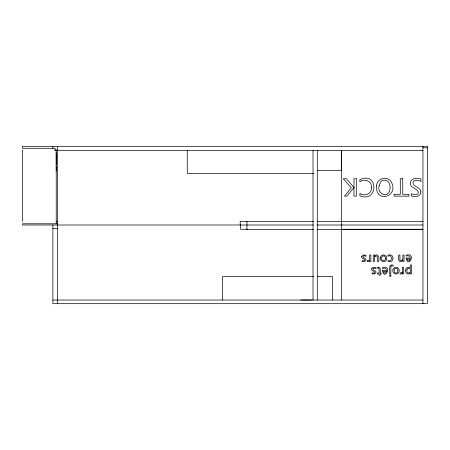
<?xml version="1.0" encoding="UTF-8"?>
<svg xmlns="http://www.w3.org/2000/svg" width="450" height="450" viewBox="0 0 450 450"><rect width="100%" height="100%" fill="white"/><g stroke="black" fill="none" stroke-linecap="round" stroke-linejoin="round"><path stroke-width="0.67" d="M353.976 187.571L346.933 196.132L344.452 196.132L351.27 187.83L343.238 178.729L346.365 178.729L353.976 187.549M422.944 147.831L427.5 147.831M55.007 149.957L57.443 149.957M422.944 150.564L55.007 150.564L55.007 148.292L22.5 148.292L22.5 146.312L427.5 146.312L427.5 303.384L422.944 303.384M317.121 170.651L341.449 170.618L341.449 150.564M313.577 173.351L187.268 173.351L187.268 150.564M56.222 221.355L57.443 221.355M313.543 221.355L240.193 221.355L240.193 225M317.048 221.355L422.944 221.355M57.443 223.785L22.5 223.785L22.5 225L313.543 225M317.048 225L422.944 225M52.881 228.645L57.443 228.645M246.96 229.252L240.649 229.252L240.649 225M341.578 229.252L422.944 229.252M313.543 229.556L246.724 229.556L246.724 229.252M317.048 229.556L422.944 229.556M313.661 276.649L222.593 276.649L222.593 300.043M317.166 276.649L332.578 276.649L332.578 300.043M300.803 300.004L301.596 300.004M302.119 300.004L305.038 300.004M305.19 300.004L312.266 300.004M52.881 300.043L422.944 300.043M422.944 146.312L422.944 303.688L52.881 303.688L52.881 225M341.578 150.564L341.578 300.043M317.284 150.519L317.284 300.043M313.031 150.519L313.031 300.043M246.96 221.355L246.96 229.556M57.443 146.312L57.443 303.688M56.222 150.564L56.222 223.785M56.188 152.786L56.188 154.513M56.188 155.177L56.188 156.904M56.188 157.404L56.188 158.602M56.188 159.143L56.188 160.312M56.188 160.611L56.188 162.338M56.188 162.833L56.188 164.559M56.188 166.303L56.188 168.21M56.188 168.694L56.188 169.076M56.188 169.847L56.188 171.017M52.881 146.312L52.881 148.292M22.5 149.957L22.5 221.355M382.433 270.467C384.688 281.616 393.002 264.347 382.461 267.587L382.461 268.526C384.114 267.626 386.618 268.239 386.572 270.467L382.433 270.467M406.131 258.092C408.381 269.246 416.694 251.977 406.153 255.212L406.153 256.157C407.807 255.257 410.31 255.864 410.265 258.092L406.131 258.092M379.131 185.833C377.094 191.481 384.114 198.124 388.614 192.797C391.731 188.516 390.111 178.959 383.366 180.259A4.669 4.669 0 0 0 380.498 182.059L379.131 185.833M371.357 187.397C372.268 193.854 364.854 196.672 359.904 193.489L359.904 195.806C378.731 203.271 378.36 170.888 359.882 179.623L359.882 181.738C364.489 178.183 372.156 181.074 371.357 187.397M390.898 266.552L390.842 273.932L389.649 273.932C389.751 271.44 387.939 263.289 393.154 265.146L393.154 266.085L391.359 265.815L390.898 266.552M405.602 270.079C404.499 272.998 408.651 275.833 410.293 272.7L410.293 273.932L411.48 273.932L411.48 264.988L410.293 264.988L410.293 268.116C408.713 266.164 405.568 267.722 405.602 270.079M376.554 185.462C374.94 204.683 400.899 196.009 390.488 180.804A7.127 7.127 0 0 0 386.381 178.447C381.786 177.351 376.937 180.709 376.554 185.462M380.452 257.535C379.063 261.759 386.139 263.452 386.606 259.031C387.99 254.801 380.914 253.102 380.452 257.535M392.946 269.904C391.556 274.129 398.632 275.827 399.099 271.406C400.483 267.171 393.412 265.472 392.946 269.904M392.996 258.317L392.507 260.319A2.751 2.751 0 0 1 391.089 261.484L387.996 261.495L387.996 260.499C392.709 262.98 392.529 253.446 387.923 256.224L387.923 255.201L388.997 254.936L390.549 254.914L391.652 255.403A3.319 3.319 0 0 1 392.777 256.95L392.996 258.317M406.929 269.589L406.918 271.744L407.678 272.897L408.842 272.97L410.293 271.957L410.293 268.937L408.139 268.155L406.929 269.589M420.851 191.959C420.834 196.678 414.844 197.415 411.429 195.896L411.429 193.641C413.516 194.434 416.762 195.688 418.275 193.269C419.085 188.167 409.928 188.696 410.344 183.313C410.411 178.059 417.189 177.458 420.941 179.055L420.941 181.502C418.613 180.495 414.776 178.959 413.094 181.789C411.823 187.166 421.065 186.677 420.851 191.959M361.671 256.41C360.934 258.84 364.978 258.396 364.781 260.342L363.707 260.814L362.126 260.516L362.126 261.506L364.674 261.585L365.85 260.629C367.082 258.024 362.632 258.368 362.902 256.337L364.011 255.746L366.041 256.326L366.041 255.229L363.088 254.987L361.671 256.41M371.621 268.785C370.884 271.209 374.923 270.765 374.732 272.717L373.657 273.184L372.077 272.891L372.077 273.881L374.625 273.954L375.801 273.004C377.032 270.399 372.583 270.737 372.853 268.706L373.961 268.116L375.992 268.695L375.992 267.604L373.039 267.362L371.621 268.785M385.391 258.283C386.123 261.501 380.942 261.517 381.662 258.294C380.931 255.06 386.128 255.032 385.391 258.283M397.884 270.653C398.616 273.876 393.435 273.887 394.155 270.664C393.424 267.435 398.621 267.401 397.884 270.653M386.516 271.361L385.599 273.077L384.396 273.077L383.709 272.16L383.625 271.361L386.516 271.361M410.214 258.986L409.292 260.702L408.088 260.702L407.402 259.791L407.317 258.986L410.214 258.986M369.669 260.331L369.276 260.933A2.081 2.081 0 0 1 367.616 261.709L367.234 261.675L367.234 260.567L368.814 260.331L369.669 259.324L369.669 254.998L370.862 254.998L370.862 261.562L369.669 261.562L369.669 260.331M402.502 272.7L402.109 273.302A2.081 2.081 0 0 1 400.449 274.078L400.067 274.05L400.067 272.936L401.653 272.706L402.502 271.699L402.502 267.373L403.695 267.373L403.695 273.932L402.502 273.932L402.502 272.7M374.929 256.68L374.439 257.31L374.439 261.562L373.247 261.562L373.247 254.998L374.439 254.998L374.439 256.236C378.248 251.916 379.671 258.401 378.613 261.562L377.421 261.562L377.207 256.191L375.952 255.966L374.929 256.68M402.879 259.245L401.878 260.319L400.821 260.679A0.799 0.799 0 0 1 399.949 259.954L399.892 254.998L398.706 254.998C397.648 258.159 399.066 264.634 402.879 260.331L402.879 261.562L404.066 261.562L404.066 254.998L402.879 254.998L402.879 259.245M378.405 267.221L377.449 267.373L377.449 268.194L378.512 268.194L379.069 268.841L379.136 273.037L377.421 273.037L377.421 273.932L379.136 273.932L379.136 275.237L380.329 275.124L380.329 273.932L381.15 273.932L381.15 273.037L380.329 273.037L380.199 268.363L379.209 267.351L378.405 267.221M356.293 178.729L353.976 178.729L353.976 196.132L356.293 196.132L356.293 178.729M402.761 178.729L400.292 178.729L400.292 194.287L394.116 194.287L394.116 196.132L408.938 196.132L408.938 194.287L402.761 194.287L402.761 178.729M390.842 275.124L389.649 275.124L389.649 276.317L390.842 276.317L390.842 275.124"/></g></svg>
